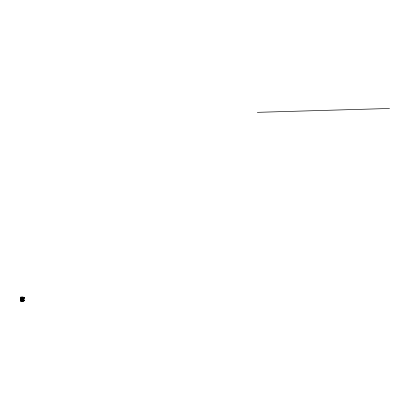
<?xml version="1.0" encoding="UTF-8"?>
<svg xmlns="http://www.w3.org/2000/svg" width="410" height="410" viewBox="0 0 410 410"><rect width="100%" height="100%" fill="white"/><g stroke="black" fill="none" stroke-linecap="round" stroke-linejoin="round"><path stroke-width="0.61" d="M21.571 297.768L21.607 298.634M21.571 300.192L21.607 301.042L22.043 301.042L22.068 300.397M22.473 300.397L22.212 300.094M23.867 297.834L23.954 297.988M21.838 297.819L22.371 297.814M21.074 299.889L21.607 299.905L21.607 299.52M23.995 300.064L23.995 300.397M257.352 112.34L389.5 108.486M20.5 299.531L22.524 299.474L22.524 301.401L20.5 301.401L20.5 299.531L22.504 299.495L22.509 301.499M22.888 299.531L24.19 299.889L24.19 300.889L23.708 300.889M22.422 297.988L22.212 297.686M21.592 297.137L21.607 297.496L21.074 297.506M23.273 297.419L24.19 297.481L24.19 298.48L23.708 298.48M22.857 297.588L23.257 297.496M21.074 297.614L21.074 297.952L21.192 297.67M22.043 297.542L22.063 297.096M21.392 297.67L21.592 297.932M22.043 297.66L22.401 297.686M24.169 297.686L23.708 297.665L24.036 297.86M23.954 297.752L23.724 297.926M23.257 297.803L23.273 297.091L22.868 297.106L22.74 297.952L23.257 297.916M22.043 297.988L22.043 298.634M24.169 297.988L23.708 298.014L23.729 297.686M23.257 298.075L23.257 298.593M21.187 298.47L20.52 298.465L21.064 298.485M21.925 298.398L22.376 298.398M23.39 298.398L22.888 298.465L23.273 298.48M23.59 298.398L24.169 298.465M22.063 298.593L21.202 298.593L21.223 297.952M22.868 298.593L23.729 298.577L23.729 298.131L23.631 298.593M22.904 298.7L22.868 297.481M21.592 298.992L22.524 298.992L22.524 297.065L20.5 297.127L20.5 298.992L22.504 298.977M20.5 298.992L21.074 298.992M22.857 299.997L23.257 299.905M22.043 299.951L22.063 299.505M21.074 300.033L21.269 300.356L21.094 300.135M21.592 300.356L21.392 300.079L21.592 300.34M22.289 300.094L22.058 300.222L22.401 300.094L22.386 300.397M24.036 300.269L23.708 300.074L24.169 300.094M23.954 300.156L23.724 300.33M23.257 300.212L23.257 299.52M22.76 300.34L23.273 300.366L22.74 300.356L22.868 299.51M24.169 300.397L23.739 300.428M23.257 300.484L23.257 301.002M22.063 300.889L22.504 300.873M20.52 300.894L21.187 300.878M22.868 300.889L23.273 300.889M22.063 301.002L21.202 301.002L21.202 300.356M22.868 301.002L23.729 300.986M22.904 301.109L22.868 299.889M21.428 297.911L21.325 297.655M24.036 297.686L23.995 297.988M23.954 300.094L23.954 300.397M23.729 300.094L23.765 300.397M23.729 301.002L23.729 300.54L23.631 301.002M22.504 297.086L22.509 299.09M22.401 297.665L22.371 297.988"/></g></svg>
